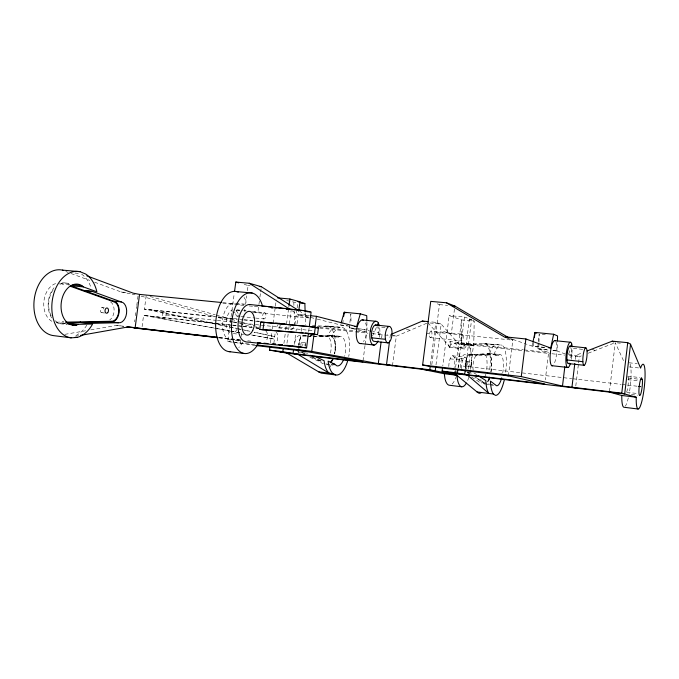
<?xml version="1.0" encoding="UTF-8"?>
<svg xmlns="http://www.w3.org/2000/svg" width="679" height="679" viewBox="0 0 679 679"><rect width="100%" height="100%" fill="white"/><g stroke="black" fill="none" stroke-linecap="round" stroke-linejoin="round"><path stroke-width="0.51" stroke-dasharray="3.4 2.55" d="M478.398 379.06L478.398 379.663L483.117 382.625L489.058 383.355M473.178 370.293A9.048 2.869 -83.6 0 1 473.577 361.381A9.048 2.869 -83.6 0 1 476.403 355.609L489.143 355.007A25.284 7.588 -83.5 0 1 495.229 344.796L473.883 344.728L461.347 343.396L461.576 319.936L449.167 315.582L442.793 365.905M473.738 345.891L466.278 343.744L469.316 319.393L474.188 321.142L473.738 345.891L461.202 344.559M538.965 343.099L538.795 349.091L548.624 352.477L545.305 379.773M538.99 342.097L539.211 334.11L537.59 348.675L548.955 350.16M565.403 354.022L557.086 351.009L557.383 341.961M365.158 344.431L366.762 332.167L349.303 327.804L350.848 314.114L351.085 323.221M609.47 391.486L615.25 342.683L624.018 361.805M575.291 359.429L575.784 355.355L582.378 352.791M575.792 385.961L578.44 363.995M578.567 362.951L579.323 356.67L581.292 355.906M508.41 375.86L512.917 339.432L511.1 338.804M544.677 347.69L533.295 346.502L533.787 342.488M468.221 368.926L471.192 345.153L524.808 350.865M286.979 343.243L288.151 334.017M288.668 329.909L291.138 310.413M435.986 365.013L441.18 324.087L435.816 322.355L429.62 321.753M454.472 309.064L451.323 333.847L442.81 331.267M455.083 371.566L455.473 368.485M455.601 367.458L461.576 319.936L474.188 321.142M458.079 367.789L464.47 317.025L449.167 315.582M465.514 368.188L471.608 319.614L464.47 317.025M469.936 373.399L470.309 370.394M470.437 369.393L473.45 345.399L466.278 343.744M273.875 343.218L275.343 331.658M430.427 364.631L435.816 322.355M431.802 364.716L439.457 304.625L435.587 303.182M142.098 326.684L143.558 315.387L231.76 324.978M146.18 295.721L144.449 309.106L236.462 328.526M381.632 337.913L382.167 333.796L373.094 331.479M389.984 337.777L390.391 334.662L387.31 334.34M392.487 365.735L396.307 336.19L426.947 323.162M134.62 321.812L134.892 319.767M135.427 315.693L135.834 312.629M136.369 308.555L136.64 306.518M136.776 305.491L137.447 300.398M137.582 299.371L138.117 295.297M342.759 323.425L343.158 320.378M363.019 360.787L365.022 345.458M294.915 324.587L297.003 308.92M297.147 307.876L297.835 302.656M298.217 353.411L298.633 350.271M298.777 349.227L299.193 346.078M299.337 345.034L301.009 332.455M301.153 331.411L301.714 327.219M308.648 331.641L309.2 327.473M270.454 342.802L272.152 330.232M272.296 329.188L275.267 307.188M275.411 306.144L276.26 299.863M283.915 343.447L285.587 331.046M285.723 330.019L288.634 308.317M288.779 307.281L289.059 305.219M294.287 344.363L296.596 327.1M297.046 323.756L298.726 311.211M308.563 317.619L299.125 315.26L299.218 314.581L309.344 315.599M255.847 345.552L227.66 341.52L234.272 293.32M240.171 343.71L240.595 340.578M241.172 336.411L241.741 332.243M242.734 324.944L243.023 322.856M244.593 311.389L244.873 309.318M245.577 304.141L246.715 295.857M247.419 290.68L248.132 285.511L242.445 283.915M259.37 301.187L257.799 312.73L251.697 311.288M259.93 297.046L260.498 292.904M260.634 291.868L261.059 288.762M571.446 359.344L572.304 347.606M532.676 343.141L532.039 346.069L533.295 346.502M379.179 337.361L379.96 332.337L379.637 326.548M481.555 354.752L481.708 354.192L486.801 354.014L498.683 355.312L499.294 354.761A15.702 4.643 -83.5 0 1 502.689 373.442M568.73 353.954L570.513 347.945M320.717 336.283L320.904 335.757L338.49 336.988L339.33 336.495A14.887 6.595 -83.4 0 1 344.66 356.348M372.559 335.978L377.117 325.81M242.7 342.072L241.342 344.44A30.292 16.449 -83.9 0 1 238.821 347.461M427.88 322.771L449.625 346.57L462.229 347.928L463.18 346.4A21.304 6.977 -83.5 0 1 470.131 348.717A21.304 6.977 -83.5 0 1 470.776 368.935M449.625 346.57L450.601 345.051A21.193 7.18 -83.5 0 1 457.756 347.385A21.193 7.18 -83.5 0 1 458.495 367.5M486.801 354.014L487.437 353.47L499.294 354.761M327.991 335.842L328.848 335.358L339.33 336.495M65.591 322.831L63.902 323.543L60.142 323.73A20.548 14.378 -84 0 1 56.527 322.517M588.201 353.216L614.291 343.056M76.472 336.088L78.518 335.723M64.878 334.348L85.613 330.783M90.791 329.892L116.703 325.428L123.756 326.243M465.48 369.393A9.014 2.92 -83.5 0 1 465.862 360.507A9.014 2.92 -83.5 0 1 468.722 354.761L481.708 354.192M461.347 343.396L483.346 343.54L501.756 345.11A25.335 7.494 -83.5 0 1 505.66 372.219M483.346 343.54L501.756 345.11M316.94 326.336L335.511 327.049A23.986 10.72 -83.4 0 0 327.465 336.478L309.641 336.385A8.555 4.032 -83.4 0 0 308.563 336.996M318.536 335.749L320.904 335.757M63.741 322.864L60.236 323.034A19.852 13.886 -84 0 1 53.641 319.41M56.255 322.415L63.834 321.523M498.683 355.312L493.735 355.516A25.335 7.494 -83.5 0 1 499.761 345.272M306.025 335.63L302.893 335.638A8.53 4.066 -83.4 0 0 298.59 345.348M312.416 325.445L342.318 327.414A24.028 10.652 -83.4 0 1 348.717 356.534M325.003 325.945L342.318 327.414M305.991 336.147L303.895 336.13A7.995 3.811 -83.4 0 0 298.853 345.263M307.044 336.156L327.982 336.343L330.546 335.799A14.31 6.476 -83.4 0 1 334.34 354.09M310.193 335.664L312.281 335.689M306.059 335.732L299.736 335.672A7.978 3.836 -83.4 0 0 294.669 344.788M310.269 335.774L312.382 335.791M318.706 335.859L326.548 335.367A14.284 6.518 -83.3 0 1 330.164 354.489M338.49 336.988L331.513 336.92A24.028 10.652 -83.4 0 1 339.517 327.465M248.132 285.511L250.161 285.689M439.457 304.625L447.673 305.372M74.97 273.06L80.835 273.595M235.299 340.552L241.189 341.096M286.699 300.525L296.825 302.741M469.316 319.393L471.608 319.614M65.608 283.016L71.499 283.584M94.636 282.209L121.134 291.978L128.195 292.674M429.926 322.966L441.18 324.087L462.229 347.928M222.788 302.622L235.426 303.878M236.479 303.98L243.854 304.71M542.266 334.408L545.33 334.713M222.865 303.318L243.88 305.397M249.125 305.923L253.326 306.339M254.379 306.441L258.58 306.857M271.193 308.105L273.289 308.317M617.296 342.887L620.351 343.192M237.862 309.955L239.925 310.167M244.058 310.583L246.129 310.795M252.325 311.423L264.725 312.679A3.157 1.63 -84.2 0 1 265.455 317.696A3.157 1.63 -84.2 0 1 262.697 317.034A3.157 1.63 -84.2 0 1 264.725 312.679M236.453 310.04L242.666 310.668M243.702 310.77L245.773 310.982M252.715 312.213L310.456 318.095M431.157 331.004A3.336 1.205 -84.1 0 1 431.53 336.249A3.336 1.205 -84.1 0 1 429.501 335.655A3.336 1.205 -84.1 0 1 431.157 331.004L462.535 334.204A3.378 1.12 -84 0 1 462.84 339.517A3.378 1.12 -84 0 1 460.948 338.931A3.378 1.12 -84 0 1 462.535 334.204M435.935 332.277L512.832 340.145L510.116 338.549M385.086 327.745L377.753 326.998A8.258 3.403 -84 0 1 377.728 336.75M582.701 349.371L571.141 348.174A8.802 2.054 -83.9 0 1 570.64 358.504M340.51 324.961L347.563 325.691M349.524 326.183L342.496 325.462L315.54 318.68M544.499 347.359L532.039 346.069L526.301 344.075M237.013 316.125L240.12 316.448M241.147 316.558L254.574 317.959M255.61 318.069L263.876 318.935M349.303 327.804L357.247 328.636M358.24 328.738L365.192 329.468M351.213 328.28L355.168 328.695M356.161 328.797L369.062 330.452M537.59 348.675L548.81 349.855M552.884 350.279L555.948 350.602M430.308 337.607L461.686 340.9M553.02 350.585L557.086 351.009M319.843 327.219L355.287 330.962M356.331 331.072L366.762 332.167M216.907 316.779L144.449 309.106L214.258 316.881M217.951 316.889L232.651 318.443M233.703 318.553L243.15 319.554M244.202 319.665L252.605 320.556M256.806 321.006L259.955 321.337M450.202 341.588A2.903 0.993 -83.9 0 1 450.491 346.146A2.903 0.993 -83.9 0 1 448.811 345.67A2.903 0.993 -83.9 0 1 450.202 341.588L465.361 343.192A2.928 0.959 -83.9 0 1 465.624 347.775A2.928 0.959 -83.9 0 1 463.995 347.308A2.928 0.959 -83.9 0 1 465.361 343.192M468.552 343.998L523.339 349.795M524.392 349.914L548.624 352.477M458.58 343.82L471.192 345.153M218.468 317.331L237.412 319.334M243.719 320.004L259.505 321.676M319.69 328.067L354.328 331.734M355.372 331.853L367.967 333.185M372.168 333.627L383.711 334.857M384.755 334.968L390.009 335.519M391.053 335.63L396.307 336.19L393.345 335.426M568.433 354.582L575.784 355.355L579.323 356.67L568.841 355.558M454.489 343.201L466.965 344.525M525.86 350.975L551.017 353.657M552.069 353.767L564.648 355.109M629.119 362.773L637.233 363.638M102.41 307.502L104.286 307.697M166.041 314.963L216.338 320.369M217.39 320.48L232.057 322.058M233.109 322.169L242.539 323.179M243.583 323.297L314.835 330.953M278.441 327.915L291.681 329.349M449.473 347.351L464.631 348.989M629.289 366.923L640.577 368.145M330.614 335.299L341.07 336.436M232.812 325.097L242.259 326.124M243.311 326.234L251.705 327.151M255.907 327.609L259.055 327.949M269.555 329.086L271.659 329.315M229.748 331.021L143.558 315.387L231.615 325.292M232.659 325.411L242.089 326.438M243.141 326.548L254.667 327.804M255.711 327.915L258.86 328.263M488.702 353.343L500.525 354.633M320.624 335.774L327.465 336.478M481.504 354.217L489.143 355.007M101.723 312.679L104.532 312.985M303.937 335.604L310.668 336.351M469.478 354.684L477.142 355.533M245.102 304.192L235.155 303.072A18.681 10.143 -83.9 0 0 222.602 319.741A18.681 10.143 -83.9 0 0 230.393 340.103M452.392 355.796L465.607 357.273L466.745 359.089A8.521 2.792 -83.5 0 1 466.507 369.07M627.685 376.174L639.847 377.541M454.31 357.689L466.745 359.089M628.245 378.008L639.346 379.264M233.237 333.567L237.37 334.034M241.512 334.501L243.583 334.73M450.126 358.826L462.671 360.243M302.163 342.233L306.305 342.7M627.871 379.68L639.1 380.953M466.227 361.534L470.929 362.068M465.65 365.913L470.352 366.456M219.351 337.497L240.4 339.933M247.767 340.79L250.924 341.155M219.495 337.735L240.485 340.171M463.163 366.074L571.684 378.636M572.728 378.755L620.835 384.322M621.879 384.45L638.616 386.385M218.519 337.811L241.52 340.493M227.66 341.52L255.881 344.822M63.716 323.552L66.644 323.891M60.142 323.73L67 324.537M468.103 372.644L474.808 373.442L476.505 374.536M454.557 371.362L456.644 371.608M626.785 392.267L636.978 393.472M631.411 394.533L637.505 395.263M311.89 357.256L317.526 359.87L320.335 360.209M481.19 380.002L478.398 379.663L474.935 377.473M325.928 363.91L334.399 364.971M483.609 383.508L495.466 384.959M326.531 364.623L332.803 365.387M485.689 384.399L489.627 384.883M490.611 385.01L493.565 385.366M116.703 325.428L123.748 326.455M152.155 316.643L229.57 330.86M230.784 331.208L242.208 333.279M251.553 334.976L274.392 339.118L251.459 334.891M230.614 331.055L242.08 333.168M121.134 291.978L131.123 293.931M132.125 294.126L135.121 294.711M237.497 328.746L240.595 329.4M244.729 330.274L249.897 331.369M254.039 332.243L274.715 336.606L254.15 332.167M153.598 310.456L236.665 328.39M237.701 328.611L240.782 329.281M241.809 329.502L250.033 331.276M231.743 311.746L235.783 312.663M299.218 314.581L308.656 316.949L299.736 311.245M310.541 317.424L314.538 318.426M141.164 296.146L214.292 316.439M218.358 317.568L232.574 321.515M233.593 321.795L238.668 323.204M239.687 323.484L251.875 326.871M255.941 327.999L258.988 328.84M150.025 296.477L215.235 314.784M216.253 315.073L230.512 319.071M231.531 319.359L236.623 320.794M237.642 321.074L240.706 321.931M241.724 322.219L259.038 327.083M406.365 329.213L410.184 330.291M426.684 333.143L429.552 333.966M506.466 337.955L512.832 340.145M512.917 339.432L525.342 343.744M71.083 273.527L89.73 280.402M60.652 283.236L65.591 285.825M68.944 285.053L65.515 283.712A19.852 13.886 -84 0 0 58.267 285.044M65.855 271.507L68.138 272.44M591.799 349.116L595.11 350.525M317.526 359.87L322.321 362.068M297.504 351.459L301.315 353.216M309.879 357.162L320.352 361.992L322.601 363.63A14.284 6.518 -83.3 0 0 324.324 363.477M301.663 351.951L306.322 354.115M312.841 357.137L321.787 361.287M304.379 353.767L301.561 352.46L308.291 353.258L310.15 354.132M471.498 377.066L478.687 381.573L480.257 383.202A15.057 4.685 -83.5 0 0 482.786 381.742M467.237 371.99L469.817 373.62M475.826 377.431L483.227 382.124L484.772 383.754M467.144 372.533L468.875 373.628M291.995 310.685L299.125 315.26M484.704 384.28L483.117 382.625M70.641 285.655L69.156 284.408A20.548 14.378 -84 0 0 59.014 283.915M305.185 346.265L305.117 346.086A2.096 0.993 -83.4 0 1 305.525 343.15M293.812 302.461L293.914 305.499M294.092 310.558L294.593 324.74M305.16 312.671L305.55 324.885M366.872 321.787L367.05 329.935M630.019 363.952A22.407 3.981 -83.6 0 1 629.127 393.913M628.296 397.894A22.407 3.981 -83.6 0 1 625.367 406.161M628.016 376.82A8.963 1.596 -83.6 0 1 626.692 392.072M501.891 377.227A15.702 4.643 -83.5 0 1 501.408 378.967M487.437 353.47A15.617 4.795 -83.5 0 1 491.01 372.075M486.69 369.529A15.057 4.685 -83.5 0 0 484.119 353.377L482.243 354.039L464.691 354.718A8.437 2.767 -83.5 0 0 461.508 359.166A8.437 2.767 -83.5 0 0 460.905 368.476M485.841 374.197A15.057 4.685 -83.5 0 1 485.383 375.928M555.991 341.809A12.689 3.14 -83.9 0 1 555.829 358.453L555.125 361.22A12.689 3.14 -83.9 0 1 553.427 365.005M490.866 371.965A15.082 4.626 -83.5 0 0 488.634 353.869L486.775 354.54L469.427 355.244A8.454 2.741 -83.5 0 0 466.269 359.7A8.454 2.741 -83.5 0 0 465.658 369.028M485.417 343.396A25.157 7.825 -83.5 0 1 489.635 370.361M300.975 345.611A2.096 1.002 -83.4 0 1 301.306 342.802A2.096 1.002 -83.4 0 1 302.673 342.734A2.096 1.002 -83.4 0 1 302.579 345.535M328.848 335.358A14.819 6.705 -83.4 0 1 334.535 354.234M327.872 325.903A23.875 10.898 -83.3 0 1 334.705 353.869M331.607 364.122A23.875 10.898 -83.3 0 1 329.714 367.645M293.362 326.905A2.758 1.35 -83.9 0 1 291.503 329.281A2.758 1.35 -83.9 0 1 290.858 325.614M280.198 324.791A2.741 1.375 -84 0 1 278.619 327.932A2.741 1.375 -84 0 1 277.456 324.901M278.814 322.5A2.741 1.375 -84 0 1 279.171 322.483M456.534 375.843A21.193 7.18 -83.5 0 1 451.747 384.348M237.455 316.117A3.123 1.681 -84.3 0 1 235.732 313.214A3.123 1.681 -84.3 0 1 237.709 309.93A3.123 1.681 -84.3 0 1 239.084 313.409M238.652 314.903A3.123 1.681 -84.3 0 1 237.896 315.896M468.841 377.329A21.304 6.977 -83.5 0 1 467.237 381.445M461.364 368.663A8.521 2.792 -83.5 0 1 464.886 357.196M448.802 366.499A8.471 2.869 -83.5 0 1 452.868 355.779A8.471 2.869 -83.5 0 1 454.107 367.619M365.565 322.856A11.916 5.059 -84 0 1 365.574 336.894L364.631 339.466A11.916 5.059 -84 0 1 363.477 341.52M305.355 346.129A8.555 4.032 -83.4 0 1 305.533 343.888M276.132 332.023A6.34 3.191 -83.5 0 1 277.753 337.641A6.34 3.191 -83.5 0 1 275.428 343.642M103.717 309.038A2.614 1.731 -83.8 0 0 101.298 307.867A2.614 1.731 -83.8 0 0 100.611 311.72L100.916 312.196A2.614 1.731 -83.8 0 0 102.622 312.467L103.038 312.119A2.614 1.731 -83.8 0 0 103.632 311.033M265.871 330.894A6.315 3.234 -83.5 0 1 265.973 341.571M235.961 310.6A11.874 6.45 -83.9 0 1 238.346 314.267M237.005 329.34A11.874 6.45 -83.9 0 1 234.535 332.362M229.57 332.617A11.874 6.45 -83.9 0 1 226.37 320.225A11.874 6.45 -83.9 0 1 232.693 309.853M244.05 297.41A30.292 16.449 -83.9 0 1 246.681 302.809M51.68 317.882A20.548 14.378 -84 0 1 54.04 287.786M81.582 274.095A33.305 23.078 -84 0 1 91.317 288.465M86.836 325.139A33.305 23.078 -84 0 1 74.911 335.961M51.876 321.294A19.801 13.945 -84 0 1 43.999 300.542A19.801 13.945 -84 0 1 57.002 283.228M110.567 301.909A9.82 6.459 -83.8 0 1 114.106 310.778A9.82 6.459 -83.8 0 1 109.735 319.919M51.154 315.828A19.852 13.886 -84 0 1 54.345 288.32M162.637 312.408L161.823 318.375L165.6 318.103L166.482 311.822L162.637 312.408M470.929 365.947L470.742 366.261A2.215 0.713 -83.5 0 1 470.046 366.066L469.944 365.675A2.215 0.713 -83.5 0 1 470.352 362.569A2.215 0.713 -83.5 0 1 471.336 362.849A2.215 0.713 -83.5 0 1 470.929 365.947M466.227 365.412L466.04 365.718A2.215 0.721 -83.5 0 1 465.336 365.523L465.234 365.132A2.215 0.721 -83.5 0 1 465.641 362.034A2.215 0.721 -83.5 0 1 466.634 362.306A2.215 0.721 -83.5 0 1 466.227 365.412"/><path stroke-width="1.02" d="M557.417 340.951L557.578 335.918L553.64 334.263L535.018 332.438L532.888 342.174M572.219 346.791L571.557 343.387A12.774 2.979 -83.9 0 0 569.325 342.903L568.467 344.431A12.774 2.979 -83.9 0 0 566.388 352.707L566.014 356.059A12.774 2.979 -83.9 0 0 566.906 366.847A12.774 2.979 -83.9 0 0 570.36 363.732M379.425 325.767L378.076 322.491A11.984 4.94 -84 0 0 374.341 321.863L373.051 323.246A11.984 4.94 -84 0 0 370.259 330.911L369.902 334.06A11.984 4.94 -84 0 0 372.398 344.516A11.984 4.94 -84 0 0 378.033 340.926M609.47 391.486L609.394 392.106L621.76 395.475L636.198 397.215L636.24 401.832A22.534 3.709 -83.6 0 0 640.942 404.48A22.534 3.709 -83.6 0 0 645.075 374.918A22.534 3.709 -83.6 0 0 641.18 366.473L640.577 368.145L630.545 344.211L627.736 342.674L612.237 341.155L587.089 350.95M636.198 397.215L621.769 393.166L627.736 342.674M630.545 344.211L624.688 393.939L454.828 373.62L442.122 371.15L442.521 368.001M621.769 393.166L562.492 386.088L564.843 366.635M574.807 363.503L571.947 387.217L575.546 388.057M562.492 386.088L521.251 376.582L525.877 338.965L505.651 336.911L505.558 337.641L446.426 302.792L430.741 301.383L422.61 365.005L431.538 366.804L508.41 375.86M534.407 337.463L535.018 332.438L536.699 333.1M284.56 345.28L306.594 347.835L308.402 333.313L317.534 334.654L318.426 327.923L309.31 326.565L260.77 322.033L259.768 329.425L262.977 329.773L314.419 333.966L315.319 327.193L260.77 322.033M309.31 326.565L311.109 312.06L305.686 310.812L250.687 304.591A18.817 9.947 -83.9 0 0 238.719 318.994A18.817 9.947 -83.9 0 0 243.43 340.883L245.908 341.902L306.594 347.835M435.723 367.11L435.247 370.844L456.959 375.258L457.502 379.68A21.304 6.977 -83.5 0 0 466.346 383.126M469.681 375.394L457.425 372.966L457.816 369.86M464.725 374.418L465.251 370.267M269.894 346.986L269.47 350.126L287.03 353.148L435.247 370.844L429.765 369.792L430.163 366.694M429.765 369.792L378.296 363.647L381.097 342.029M389.585 340.892L386.512 364.623L392.487 365.735M343.701 316.321L344.236 312.255L360.311 313.825L366.745 315.676L366.855 320.768M80.572 335.367L128.789 326.828L135.146 327.745L139.551 294.406L133.237 293.167L86.768 275.81M378.296 363.647L311.763 351.366L314.097 333.839M314.92 327.651L316.431 316.312L310.354 315.701M300.042 354.693L282.803 351.714L283.219 348.616M289.059 305.219L289.891 299.015L277.567 297.86M293.065 353.496L293.608 349.439M298.862 310.167L299.982 301.807L289.891 299.015M234.552 291.274L235.817 282.057L249.235 283.253L261.339 286.699L298.845 310.668M262.977 329.773L263.987 322.372M548.649 347.792L550.728 348.013L553.64 334.263M354.625 326.421L356.636 326.633L360.311 313.825M341.087 323.009L344.236 312.255L346.12 312.79M571.71 343.939L570.81 346.944A8.802 2.054 -83.9 0 0 567.109 354.531A8.802 2.054 -83.9 0 0 569.036 363.053M80.368 321.854L80.063 322.559L66.627 322.805M378.364 323.034L377.117 325.81A8.258 3.403 -84 0 0 371.736 331.632A8.258 3.403 -84 0 0 374.519 341.376L388.159 342.87A8.309 3.319 -84 0 0 391.562 337.217A8.309 3.319 -84 0 0 391.367 328.39L389.992 326.514L375.462 324.978M258.419 343.048L256.645 346.239A30.513 16.135 -83.9 0 1 233.924 342.683A30.513 16.135 -83.9 0 1 239.424 299.617A30.513 16.135 -83.9 0 1 261.992 304.302L262.383 305.915M72.882 325.233L76.608 325.037L78.28 324.316L92.607 324.019A33.39 22.984 -84 0 1 77.211 337.421L71.193 337.828L53.607 335.638A33.084 23.307 -84 0 1 34.298 298.972A33.084 23.307 -84 0 1 62.417 270.106L80.054 271.693L85.681 274.036A33.39 22.984 -84 0 1 96.902 291.8L83.347 286.894L70.641 285.655L115.413 301.79A10.499 6.858 -83.8 0 1 119.046 312.629A10.499 6.858 -83.8 0 1 112.748 321.829L80.063 322.559L87.82 323.459L120.293 322.686A10.533 6.815 -83.8 0 0 126.549 313.443A10.533 6.815 -83.8 0 0 122.95 302.571L92.106 291.325L84.349 290.553L84.451 291.316M391.325 334.263L422.38 321.048L428.585 321.651M65.557 322.143L111.033 321.269A9.837 6.434 -83.8 0 0 118.63 312.561A9.837 6.434 -83.8 0 0 113.622 301.773L70.438 286.3M259.768 329.425L294.661 332.218M296.774 332.379L303.123 332.888M305.236 333.058L308.402 333.313M259.31 286.513L261.339 286.699M452.8 305.839L454.854 306.025L509.208 338.015M257.672 342.615L260.787 342.903M263.893 343.192L268.044 343.574M272.194 343.956L275.309 344.245M279.451 344.626L282.566 344.915M236.632 291.588L252.164 293.031M299.982 301.807L297.979 301.612L304.863 303.505L305.126 311.653M300.839 303.123L304.863 303.505M73.069 284.79L81.879 285.638L83.347 286.894M139.551 294.406L221.736 302.52M274.409 307.723L276.523 307.935M279.68 308.249L282.837 308.555M291.274 309.386L305.686 310.812M306.908 311.644L310.057 311.958M84.858 290.756L92.616 291.529M362.153 319.911L375.674 321.269M554.505 340.629L570.156 342.208M569.842 346.146L586.189 347.877L586.902 349.804A8.861 1.935 -83.9 0 1 586.563 359.14A8.861 1.935 -83.9 0 1 584.271 365.31L568.459 363.579M113.758 301.137L121.32 301.917M370.259 330.911L370.802 330.97M566.388 352.707L567.024 352.774M275.708 323L277.804 323.229M283.058 323.781L285.155 324.002M313.163 327.371L318.426 327.923M371.736 337.828L385.46 339.305M566.94 359.963L582.862 361.686M308.105 333.627L317.534 334.654M359.522 343.421L374.307 345.068M261.814 306.076L266.024 306.543M268.129 306.781L272.338 307.256M274.435 307.494L283.907 308.563M551.738 365.675L568.145 367.5M640.356 379.374L642.376 379.603A9.014 1.485 -83.6 0 1 640.798 393.82A9.014 1.485 -83.6 0 1 638.947 389.916A9.014 1.485 -83.6 0 1 641.485 377.728L642.376 379.603M111 321.922L118.553 322.78M135.146 327.745L217.246 337.251M280.402 344.567L282.506 344.813M286.716 345.297L289.806 345.653M291.86 345.891L301.12 346.961M217.39 337.497L126.769 326.896M273.017 343.939L275.114 344.185M278.263 344.55L282.464 345.034M638.616 386.385L640.704 386.623M133.814 327.932L218.12 337.752M256.925 344.949L311.763 351.366M67.544 323.06L78.28 324.316M422.61 365.005L521.251 376.582M255.847 345.552L306 351.442M67.815 324.002L76.608 325.037M269.47 350.126L282.803 351.714M279.918 351.934L362.892 361.814L294.567 349.354M442.122 371.15L457.425 372.966M449.693 372.627L544.787 383.974L501.034 374.214M421.948 369.257L444.304 373.739L456.959 375.258M332.634 363.978L334.739 364.233L336.979 365.896A14.887 6.595 -83.4 0 0 343.549 359.717M228.916 351.62L244.423 353.504M75.267 337.174L77.211 337.421M388.159 342.87L387.302 342.759A8.309 3.319 -84 0 1 385.332 334.153A8.309 3.319 -84 0 1 389.135 326.37M461.652 386.775L449.175 385.214A21.193 7.18 -83.5 0 1 444.872 378.144L444.304 373.739M638.082 409.013L623.882 407.239A22.407 3.981 -83.6 0 1 621.845 400.075L621.76 395.475M287.03 353.148L318.587 371.82L333.1 373.654L335.723 374.961A24.028 10.652 -83.4 0 0 347.801 360.405M454.828 373.62L477.057 391.961L493.48 394.041L495.297 395.297A25.335 7.494 -83.5 0 0 504.387 379.51M335.723 374.961L321.277 373.136L318.587 371.82M584.271 365.31L583.77 365.243A8.861 1.935 -83.9 0 1 583.057 356.22A8.861 1.935 -83.9 0 1 585.697 347.775M316.431 316.312L356.636 326.633M235.817 282.057L238.66 282.854M422.38 321.048L424.214 321.617M505.651 336.911L508.376 337.853M525.877 338.965L550.728 348.013M446.426 302.792L454.854 306.025M62.417 270.106L63.113 270.395M334.739 364.233L328.135 361.152A24.028 10.652 -83.4 0 0 333.1 373.654M314.793 356.305L324.087 360.659A23.986 10.72 -83.4 0 0 329.094 373.144L298.081 354.463M612.237 341.155L613.748 341.919M249.235 283.253L290.213 309.548M478.203 375.631L485.841 380.563A25.284 7.588 -83.5 0 0 488.948 393.464L467.441 375.131M477.057 391.961L478.95 393.226A25.157 7.825 -83.5 0 0 481.046 392.785M493.48 394.041A25.335 7.494 -83.5 0 1 490.433 381.114L496.527 385.731A15.702 4.643 -83.5 0 0 501.408 378.967M489.712 377.566A15.617 4.795 -83.5 0 1 488.566 380.554M552.545 365.769A12.689 3.14 -83.9 0 1 550.228 354.37L550.593 351.043A12.689 3.14 -83.9 0 1 552.74 342.827L553.623 341.316A12.689 3.14 -83.9 0 1 555.312 340.799M489.61 377.269A15.082 4.626 -83.5 0 1 487.7 381.674M333.185 358.487A14.819 6.705 -83.4 0 1 330.648 362.73M333.033 358.198A14.31 6.476 -83.4 0 1 330.58 362.297M360.838 343.574A11.916 5.059 -84 0 1 356.297 332.608L356.645 329.485A11.916 5.059 -84 0 1 359.48 321.871L360.795 320.505A11.916 5.059 -84 0 1 363.46 320.132M230.639 351.671A30.292 16.449 -83.9 0 1 216.1 318.587A30.292 16.449 -83.9 0 1 238.278 292.148M72.882 325.233A20.684 14.234 -84 0 1 61.781 299.719A20.684 14.234 -84 0 1 81.879 285.638M71.193 337.828A33.39 22.984 -84 0 1 52.241 300.882A33.39 22.984 -84 0 1 80.054 271.693M107.715 312.629L107.307 312.985A2.623 1.723 -83.8 0 1 105.601 312.705L105.304 312.238A2.623 1.723 -83.8 0 1 105.788 308.563A2.623 1.723 -83.8 0 1 108.199 308.953A2.623 1.723 -83.8 0 1 107.715 312.629M290.213 309.284L286.003 308.869L290.222 309.276M252.749 330.401A11.967 6.323 -83.9 0 0 249.914 311.406A11.967 6.323 -83.9 0 0 242.03 327.881A11.967 6.323 -83.9 0 0 252.749 330.401"/></g></svg>
